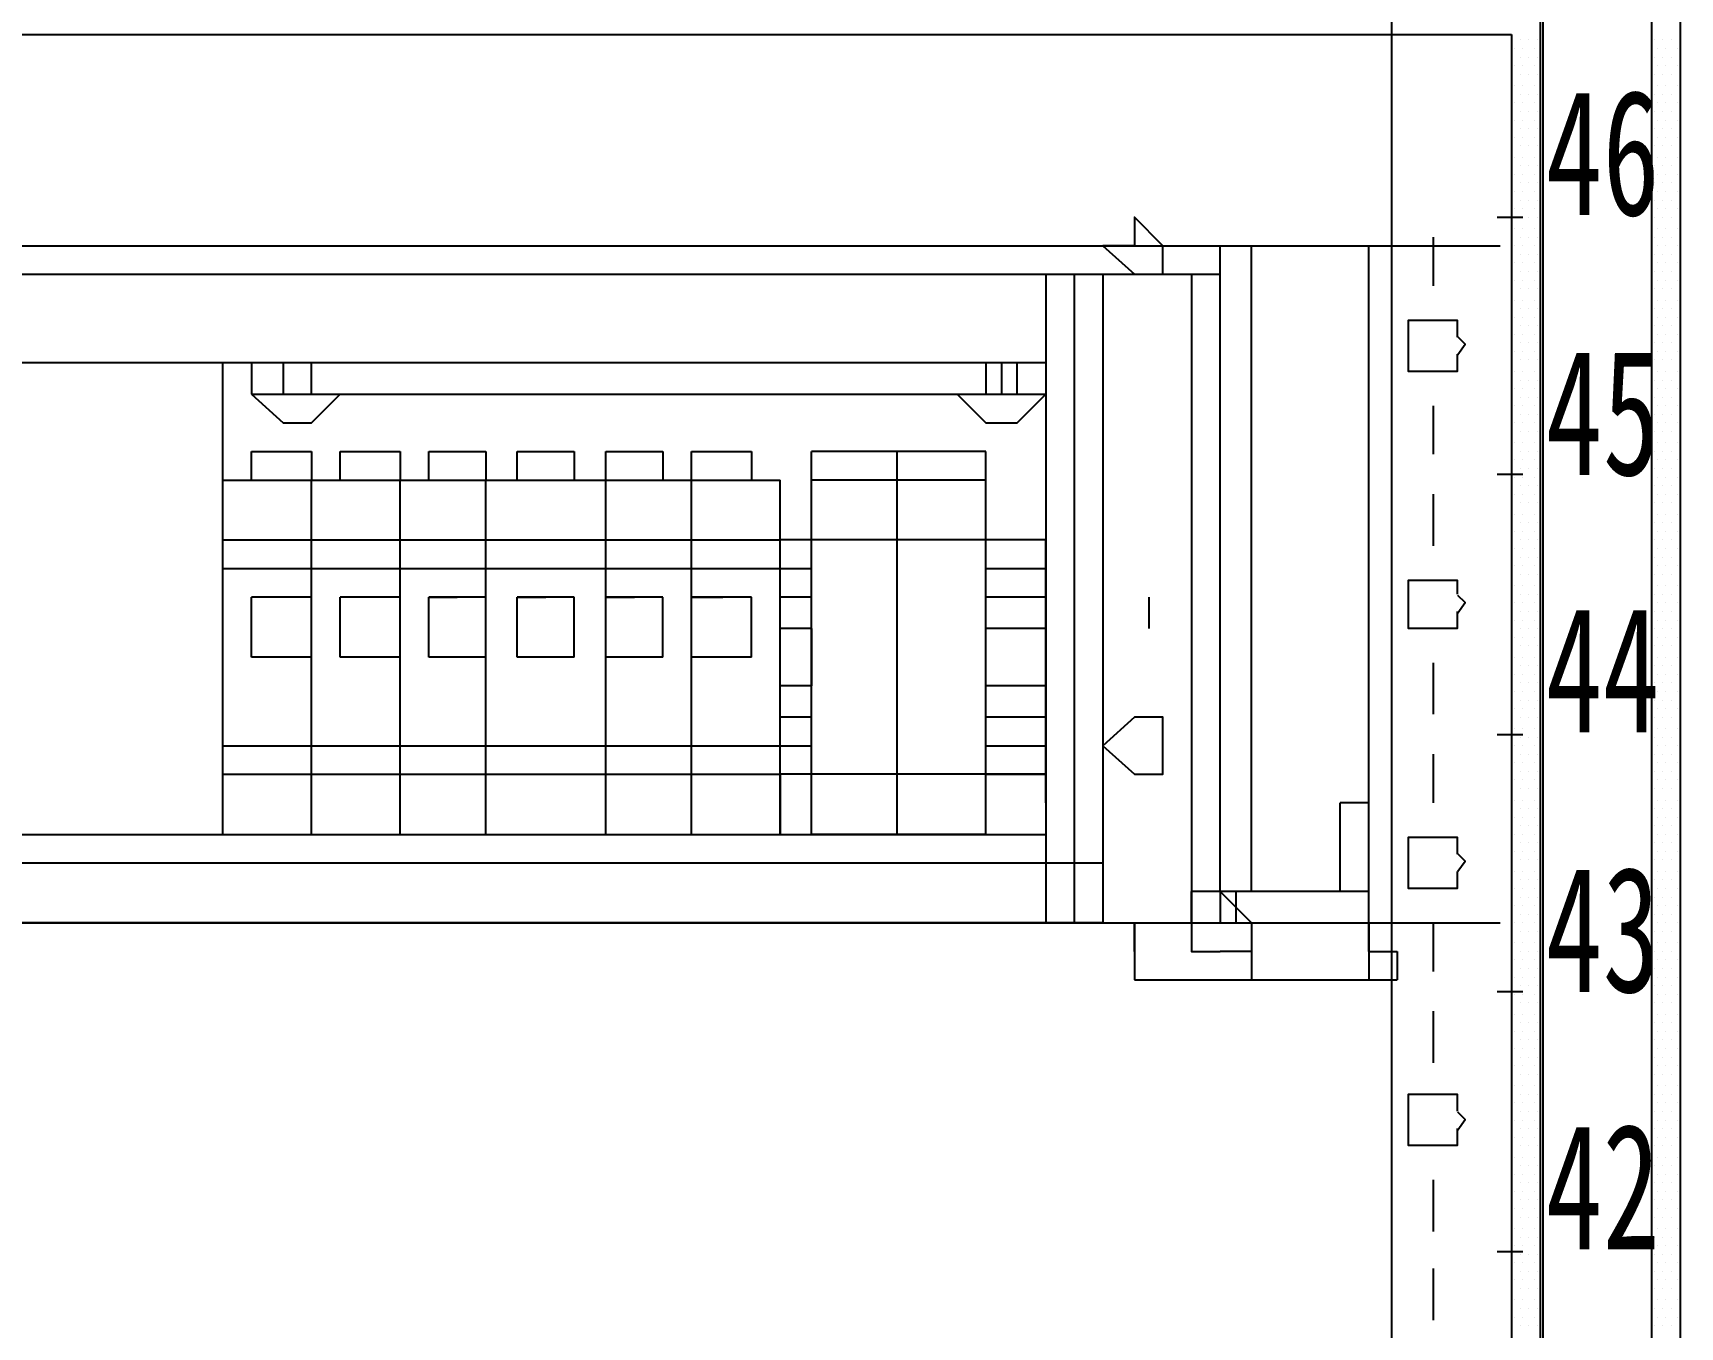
# Model space of a CAD drawing. Header units: metres. Extents: x 17 to 1264, y 17 to 859.
# Drawn here: x 211 to 294, y 673.7 to 738.9 of the extents above; entities that cross this region are included whole.
import ezdxf

# ---------------------------------------------------------------- set-up
doc = ezdxf.new("R2010")
doc.units = ezdxf.units.M
for name, color, linetype in [('LINES', 7, 'Continuous'), ('POLYLINES', 4, 'Continuous'), ('RECTS', 7, 'Continuous'), ('TEXTS', 3, 'Continuous')]:
    doc.layers.add(name, color=color, linetype=linetype)

msp = doc.modelspace()

# ---------------------------------------------------------------- linework, layer by layer
at = {"layer": 'LINES'}
for p, q in [((132.47, 738.86), (279.21, 738.86)), ((285.69, 738.14), (285.69, 738.14)), ((285.98, 738.58), (285.98, 738.58)), ((286.12, 738.14), (286.12, 738.14)), ((286.41, 738.58), (286.41, 738.58)), ((286.7, 738.14), (286.7, 738.14)), ((286.84, 738.58), (286.84, 738.58)), ((292.75, 738.58), (292.75, 738.58)), ((292.89, 738.14), (292.89, 738.14)), ((293.18, 738.58), (293.18, 738.58)), ((293.32, 738.14), (293.32, 738.14)), ((293.61, 738.58), (293.61, 738.58)), ((293.9, 738.14), (293.9, 738.14)), ((285.69, 737.28), (285.69, 737.28)), ((285.98, 737.71), (285.98, 737.71)), ((286.12, 737.28), (286.12, 737.28)), ((286.41, 737.71), (286.41, 737.71)), ((286.7, 737.28), (286.7, 737.28)), ((286.84, 737.71), (286.84, 737.71)), ((292.75, 737.71), (292.75, 737.71)), ((292.89, 737.28), (292.89, 737.28)), ((293.18, 737.71), (293.18, 737.71)), ((293.32, 737.28), (293.32, 737.28)), ((293.61, 737.71), (293.61, 737.71)), ((293.9, 737.28), (293.9, 737.28)), ((285.98, 736.85), (285.98, 736.85)), ((286.41, 736.85), (286.41, 736.85)), ((286.84, 736.85), (286.84, 736.85)), ((292.75, 736.85), (292.75, 736.85)), ((293.18, 736.85), (293.18, 736.85)), ((293.61, 736.85), (293.61, 736.85)), ((285.69, 736.27), (285.69, 736.27)), ((285.98, 735.84), (285.98, 735.84)), ((286.12, 736.27), (286.12, 736.27)), ((286.41, 735.84), (286.41, 735.84)), ((286.7, 736.27), (286.7, 736.27)), ((286.84, 735.84), (286.84, 735.84)), ((292.75, 735.84), (292.75, 735.84)), ((292.89, 736.27), (292.89, 736.27)), ((293.18, 735.84), (293.18, 735.84)), ((293.32, 736.27), (293.32, 736.27)), ((293.61, 735.84), (293.61, 735.84)), ((293.9, 736.27), (293.9, 736.27)), ((285.69, 735.41), (285.69, 735.41)), ((285.98, 734.98), (285.98, 734.98)), ((286.12, 735.41), (286.12, 735.41)), ((286.41, 734.98), (286.41, 734.98)), ((286.7, 735.41), (286.7, 735.41)), ((286.84, 734.98), (286.84, 734.98)), ((292.75, 734.98), (292.75, 734.98)), ((292.89, 735.41), (292.89, 735.41)), ((293.18, 734.98), (293.18, 734.98)), ((293.32, 735.41), (293.32, 735.41)), ((293.61, 734.98), (293.61, 734.98)), ((293.9, 735.41), (293.9, 735.41)), ((285.69, 734.54), (285.69, 734.54)), ((285.98, 734.11), (285.98, 734.11)), ((286.12, 734.54), (286.12, 734.54)), ((286.41, 734.11), (286.41, 734.11)), ((286.7, 734.54), (286.7, 734.54)), ((286.84, 734.11), (286.84, 734.11)), ((292.75, 734.11), (292.75, 734.11)), ((292.89, 734.54), (292.89, 734.54)), ((293.18, 734.11), (293.18, 734.11)), ((293.32, 734.54), (293.32, 734.54)), ((293.61, 734.11), (293.61, 734.11)), ((293.9, 734.54), (293.9, 734.54)), ((285.69, 733.68), (285.69, 733.68)), ((285.98, 733.25), (285.98, 733.25)), ((286.12, 733.68), (286.12, 733.68)), ((286.41, 733.25), (286.41, 733.25)), ((286.7, 733.68), (286.7, 733.68)), ((286.84, 733.25), (286.84, 733.25)), ((292.75, 733.25), (292.75, 733.25)), ((292.89, 733.68), (292.89, 733.68)), ((293.18, 733.25), (293.18, 733.25)), ((293.32, 733.68), (293.32, 733.68)), ((293.61, 733.25), (293.61, 733.25)), ((293.9, 733.68), (293.9, 733.68)), ((285.69, 732.67), (285.69, 732.67)), ((285.98, 732.24), (285.98, 732.24)), ((286.12, 732.67), (286.12, 732.67)), ((286.41, 732.24), (286.41, 732.24)), ((286.7, 732.67), (286.7, 732.67)), ((286.84, 732.24), (286.84, 732.24)), ((292.75, 732.24), (292.75, 732.24)), ((292.89, 732.67), (292.89, 732.67)), ((293.18, 732.24), (293.18, 732.24)), ((293.32, 732.67), (293.32, 732.67)), ((293.61, 732.24), (293.61, 732.24)), ((293.9, 732.67), (293.9, 732.67)), ((285.69, 731.81), (285.69, 731.81)), ((285.98, 731.38), (285.98, 731.38)), ((286.12, 731.81), (286.12, 731.81)), ((286.41, 731.38), (286.41, 731.38)), ((286.7, 731.81), (286.7, 731.81)), ((286.84, 731.38), (286.84, 731.38)), ((292.75, 731.38), (292.75, 731.38)), ((292.89, 731.81), (292.89, 731.81)), ((293.18, 731.38), (293.18, 731.38)), ((293.32, 731.81), (293.32, 731.81)), ((293.61, 731.38), (293.61, 731.38)), ((293.9, 731.81), (293.9, 731.81)), ((285.69, 730.94), (285.69, 730.94)), ((286.12, 730.94), (286.12, 730.94)), ((286.7, 730.94), (286.7, 730.94)), ((292.89, 730.94), (292.89, 730.94)), ((293.32, 730.94), (293.32, 730.94)), ((293.9, 730.94), (293.9, 730.94)), ((285.69, 730.08), (285.69, 730.08)), ((285.98, 730.51), (285.98, 730.51)), ((286.12, 730.08), (286.12, 730.08)), ((286.41, 730.51), (286.41, 730.51)), ((286.7, 730.08), (286.7, 730.08)), ((286.84, 730.51), (286.84, 730.51)), ((292.75, 730.51), (292.75, 730.51)), ((292.89, 730.08), (292.89, 730.08)), ((293.18, 730.51), (293.18, 730.51)), ((293.32, 730.08), (293.32, 730.08)), ((293.61, 730.51), (293.61, 730.51)), ((293.9, 730.08), (293.9, 730.08)), ((284.83, 729.65), (286.12, 729.65)), ((285.69, 729.07), (285.69, 729.07)), ((285.98, 729.65), (285.98, 729.65)), ((286.12, 729.07), (286.12, 729.07)), ((286.41, 729.65), (286.41, 729.65)), ((286.7, 729.07), (286.7, 729.07)), ((286.84, 729.65), (286.84, 729.65)), ((292.75, 729.65), (292.75, 729.65)), ((292.89, 729.07), (292.89, 729.07)), ((293.18, 729.65), (293.18, 729.65)), ((293.32, 729.07), (293.32, 729.07)), ((293.61, 729.65), (293.61, 729.65)), ((293.9, 729.07), (293.9, 729.07)), ((132.91, 728.21), (284.97, 728.21)), ((133.34, 728.21), (284.25, 728.21)), ((270.86, 695.66), (270.86, 728.21)), ((272.44, 695.66), (272.44, 728.21)), ((278.35, 692.64), (278.35, 728.21)), ((281.59, 728.64), (281.59, 726.19)), ((285.69, 728.21), (285.69, 728.21)), ((285.98, 728.64), (285.98, 728.64)), ((286.12, 728.21), (286.12, 728.21)), ((286.41, 728.64), (286.41, 728.64)), ((286.7, 728.21), (286.7, 728.21)), ((286.84, 728.64), (286.84, 728.64)), ((292.75, 728.64), (292.75, 728.64)), ((292.89, 728.21), (292.89, 728.21)), ((293.18, 728.64), (293.18, 728.64)), ((293.32, 728.21), (293.32, 728.21)), ((293.61, 728.64), (293.61, 728.64)), ((293.9, 728.21), (293.9, 728.21)), ((285.69, 727.34), (285.69, 727.34)), ((285.98, 727.78), (285.98, 727.78)), ((286.12, 727.34), (286.12, 727.34)), ((286.41, 727.78), (286.41, 727.78)), ((286.7, 727.34), (286.7, 727.34)), ((286.84, 727.78), (286.84, 727.78)), ((292.75, 727.78), (292.75, 727.78)), ((292.89, 727.34), (292.89, 727.34)), ((293.18, 727.78), (293.18, 727.78)), ((293.32, 727.34), (293.32, 727.34)), ((293.61, 727.78), (293.61, 727.78)), ((293.9, 727.34), (293.9, 727.34)), ((146.59, 726.77), (269.42, 726.77)), ((148.03, 726.77), (269.42, 726.77)), ((262.07, 726.77), (262.07, 694.08)), ((263.51, 726.77), (263.51, 694.08)), ((264.95, 726.77), (270.86, 726.77)), ((264.95, 726.77), (264.95, 694.08)), ((269.42, 726.77), (269.42, 694.08)), ((285.69, 726.48), (285.69, 726.48)), ((285.98, 726.91), (285.98, 726.91)), ((286.12, 726.48), (286.12, 726.48)), ((286.41, 726.91), (286.41, 726.91)), ((286.7, 726.48), (286.7, 726.48)), ((286.84, 726.91), (286.84, 726.91)), ((292.75, 726.91), (292.75, 726.91)), ((292.89, 726.48), (292.89, 726.48)), ((293.18, 726.91), (293.18, 726.91)), ((293.32, 726.48), (293.32, 726.48)), ((293.61, 726.91), (293.61, 726.91)), ((293.9, 726.48), (293.9, 726.48)), ((285.98, 726.05), (285.98, 726.05)), ((286.41, 726.05), (286.41, 726.05)), ((286.84, 726.05), (286.84, 726.05)), ((292.75, 726.05), (292.75, 726.05)), ((293.18, 726.05), (293.18, 726.05)), ((293.61, 726.05), (293.61, 726.05)), ((285.69, 725.47), (285.69, 725.47)), ((285.98, 725.04), (285.98, 725.04)), ((286.12, 725.47), (286.12, 725.47)), ((286.41, 725.04), (286.41, 725.04)), ((286.7, 725.47), (286.7, 725.47)), ((286.84, 725.04), (286.84, 725.04)), ((292.75, 725.04), (292.75, 725.04)), ((292.89, 725.47), (292.89, 725.47)), ((293.18, 725.04), (293.18, 725.04)), ((293.32, 725.47), (293.32, 725.47)), ((293.61, 725.04), (293.61, 725.04)), ((293.9, 725.47), (293.9, 725.47)), ((285.69, 724.61), (285.69, 724.61)), ((285.98, 724.18), (285.98, 724.18)), ((286.12, 724.61), (286.12, 724.61)), ((286.41, 724.18), (286.41, 724.18)), ((286.7, 724.61), (286.7, 724.61)), ((286.84, 724.18), (286.84, 724.18)), ((292.75, 724.18), (292.75, 724.18)), ((292.89, 724.61), (292.89, 724.61)), ((293.18, 724.18), (293.18, 724.18)), ((293.32, 724.61), (293.32, 724.61)), ((293.61, 724.18), (293.61, 724.18)), ((293.9, 724.61), (293.9, 724.61)), ((285.69, 723.74), (285.69, 723.74)), ((285.98, 723.31), (285.98, 723.31)), ((286.12, 723.74), (286.12, 723.74)), ((286.41, 723.31), (286.41, 723.31)), ((286.7, 723.74), (286.7, 723.74)), ((286.84, 723.31), (286.84, 723.31)), ((292.75, 723.31), (292.75, 723.31)), ((292.89, 723.74), (292.89, 723.74)), ((293.18, 723.31), (293.18, 723.31)), ((293.32, 723.74), (293.32, 723.74)), ((293.61, 723.31), (293.61, 723.31)), ((293.9, 723.74), (293.9, 723.74)), ((262.07, 722.3), (152.49, 722.3)), ((220.6, 698.54), (220.6, 722.3)), ((222.04, 722.3), (222.04, 720.72)), ((259.84, 722.3), (259.84, 720.72)), ((262.07, 722.3), (262.07, 720.72)), ((285.69, 722.88), (285.69, 722.88)), ((285.98, 722.45), (285.98, 722.45)), ((286.12, 722.88), (286.12, 722.88)), ((286.41, 722.45), (286.41, 722.45)), ((286.7, 722.88), (286.7, 722.88)), ((286.84, 722.45), (286.84, 722.45)), ((292.75, 722.45), (292.75, 722.45)), ((292.89, 722.88), (292.89, 722.88)), ((293.18, 722.45), (293.18, 722.45)), ((293.32, 722.88), (293.32, 722.88)), ((293.61, 722.45), (293.61, 722.45)), ((293.9, 722.88), (293.9, 722.88)), ((285.69, 721.87), (285.69, 721.87)), ((285.98, 721.44), (285.98, 721.44)), ((286.12, 721.87), (286.12, 721.87)), ((286.41, 721.44), (286.41, 721.44)), ((286.7, 721.87), (286.7, 721.87)), ((286.84, 721.44), (286.84, 721.44)), ((292.75, 721.44), (292.75, 721.44)), ((292.89, 721.87), (292.89, 721.87)), ((293.18, 721.44), (293.18, 721.44)), ((293.32, 721.87), (293.32, 721.87)), ((293.61, 721.44), (293.61, 721.44)), ((293.9, 721.87), (293.9, 721.87)), ((222.04, 720.72), (262.07, 720.72)), ((285.69, 721.01), (285.69, 721.01)), ((285.98, 720.58), (285.98, 720.58)), ((286.12, 721.01), (286.12, 721.01)), ((286.41, 720.58), (286.41, 720.58)), ((286.7, 721.01), (286.7, 721.01)), ((286.84, 720.58), (286.84, 720.58)), ((292.75, 720.58), (292.75, 720.58)), ((292.89, 721.01), (292.89, 721.01)), ((293.18, 720.58), (293.18, 720.58)), ((293.32, 721.01), (293.32, 721.01)), ((293.61, 720.58), (293.61, 720.58)), ((293.9, 721.01), (293.9, 721.01)), ((281.59, 720.14), (281.59, 717.7)), ((285.69, 720.14), (285.69, 720.14)), ((286.12, 720.14), (286.12, 720.14)), ((286.7, 720.14), (286.7, 720.14)), ((292.89, 720.14), (292.89, 720.14)), ((293.32, 720.14), (293.32, 720.14)), ((293.9, 720.14), (293.9, 720.14)), ((285.69, 719.28), (285.69, 719.28)), ((285.98, 719.71), (285.98, 719.71)), ((286.12, 719.28), (286.12, 719.28)), ((286.41, 719.71), (286.41, 719.71)), ((286.7, 719.28), (286.7, 719.28)), ((286.84, 719.71), (286.84, 719.71)), ((292.75, 719.71), (292.75, 719.71)), ((292.89, 719.28), (292.89, 719.28)), ((293.18, 719.71), (293.18, 719.71)), ((293.32, 719.28), (293.32, 719.28)), ((293.61, 719.71), (293.61, 719.71)), ((293.9, 719.28), (293.9, 719.28)), ((285.69, 718.27), (285.69, 718.27)), ((285.98, 718.85), (285.98, 718.85)), ((286.12, 718.27), (286.12, 718.27)), ((286.41, 718.85), (286.41, 718.85)), ((286.7, 718.27), (286.7, 718.27)), ((286.84, 718.85), (286.84, 718.85)), ((292.75, 718.85), (292.75, 718.85)), ((292.89, 718.27), (292.89, 718.27)), ((293.18, 718.85), (293.18, 718.85)), ((293.32, 718.27), (293.32, 718.27)), ((293.61, 718.85), (293.61, 718.85)), ((293.9, 718.27), (293.9, 718.27)), ((222.04, 717.84), (225.07, 717.84)), ((222.04, 717.84), (222.04, 717.84)), ((222.04, 716.4), (222.04, 717.84)), ((225.07, 717.84), (225.07, 717.84)), ((225.07, 717.84), (225.07, 716.4)), ((226.51, 717.84), (229.53, 717.84)), ((226.51, 717.84), (226.51, 717.84)), ((226.51, 716.4), (226.51, 717.84)), ((229.53, 717.84), (229.53, 717.84)), ((229.53, 717.84), (229.53, 716.4)), ((230.97, 717.84), (230.97, 717.84)), ((230.97, 716.4), (230.97, 717.84)), ((230.97, 717.84), (233.85, 717.84)), ((233.85, 717.84), (233.85, 717.84)), ((233.85, 717.84), (233.85, 716.4)), ((235.43, 717.84), (235.43, 717.84)), ((235.43, 716.4), (235.43, 717.84)), ((235.43, 717.84), (238.31, 717.84)), ((238.31, 717.84), (238.31, 717.84)), ((238.31, 717.84), (238.31, 716.4)), ((239.9, 717.84), (242.78, 717.84)), ((239.9, 717.84), (239.9, 717.84)), ((239.9, 716.4), (239.9, 717.84)), ((242.78, 717.84), (242.78, 717.84)), ((242.78, 717.84), (242.78, 716.4)), ((244.22, 717.84), (244.22, 717.84)), ((244.22, 716.4), (244.22, 717.84)), ((244.22, 717.84), (247.24, 717.84)), ((247.24, 717.84), (247.24, 717.84)), ((247.24, 717.84), (247.24, 716.4)), ((259.05, 717.84), (250.27, 717.84)), ((250.27, 698.54), (250.27, 717.84)), ((254.59, 698.54), (254.59, 717.84)), ((259.05, 698.54), (259.05, 717.84)), ((285.69, 717.41), (285.69, 717.41)), ((285.98, 717.84), (285.98, 717.84)), ((286.12, 717.41), (286.12, 717.41)), ((286.41, 717.84), (286.41, 717.84)), ((286.7, 717.41), (286.7, 717.41)), ((286.84, 717.84), (286.84, 717.84)), ((292.75, 717.84), (292.75, 717.84)), ((292.89, 717.41), (292.89, 717.41)), ((293.18, 717.84), (293.18, 717.84)), ((293.32, 717.41), (293.32, 717.41)), ((293.61, 717.84), (293.61, 717.84)), ((293.9, 717.41), (293.9, 717.41)), ((284.83, 716.69), (286.12, 716.69)), ((285.69, 716.54), (285.69, 716.54)), ((285.98, 716.98), (285.98, 716.98)), ((286.12, 716.54), (286.12, 716.54)), ((286.41, 716.98), (286.41, 716.98)), ((286.7, 716.54), (286.7, 716.54)), ((286.84, 716.98), (286.84, 716.98)), ((292.75, 716.98), (292.75, 716.98)), ((292.89, 716.54), (292.89, 716.54)), ((293.18, 716.98), (293.18, 716.98)), ((293.32, 716.54), (293.32, 716.54)), ((293.61, 716.98), (293.61, 716.98)), ((293.9, 716.54), (293.9, 716.54)), ((220.6, 716.4), (248.68, 716.4)), ((225.07, 698.54), (225.07, 716.4)), ((229.53, 698.54), (229.53, 716.4)), ((233.85, 698.54), (233.85, 716.4)), ((239.9, 698.54), (239.9, 716.4)), ((244.22, 698.54), (244.22, 716.4)), ((248.68, 698.54), (248.68, 716.4)), ((259.05, 716.4), (250.27, 716.4)), ((281.59, 715.68), (281.59, 713.09)), ((285.69, 715.68), (285.69, 715.68)), ((285.98, 716.11), (285.98, 716.11)), ((286.12, 715.68), (286.12, 715.68)), ((286.41, 716.11), (286.41, 716.11)), ((286.7, 715.68), (286.7, 715.68)), ((286.84, 716.11), (286.84, 716.11)), ((292.75, 716.11), (292.75, 716.11)), ((292.89, 715.68), (292.89, 715.68)), ((293.18, 716.11), (293.18, 716.11)), ((293.32, 715.68), (293.32, 715.68)), ((293.61, 716.11), (293.61, 716.11)), ((293.9, 715.68), (293.9, 715.68)), ((285.98, 715.25), (285.98, 715.25)), ((286.41, 715.25), (286.41, 715.25)), ((286.84, 715.25), (286.84, 715.25)), ((292.75, 715.25), (292.75, 715.25)), ((293.18, 715.25), (293.18, 715.25)), ((293.61, 715.25), (293.61, 715.25)), ((285.69, 714.67), (285.69, 714.67)), ((285.98, 714.24), (285.98, 714.24)), ((286.12, 714.67), (286.12, 714.67)), ((286.41, 714.24), (286.41, 714.24)), ((286.7, 714.67), (286.7, 714.67)), ((286.84, 714.24), (286.84, 714.24)), ((292.75, 714.24), (292.75, 714.24)), ((292.89, 714.67), (292.89, 714.67)), ((293.18, 714.24), (293.18, 714.24)), ((293.32, 714.67), (293.32, 714.67)), ((293.61, 714.24), (293.61, 714.24)), ((293.9, 714.67), (293.9, 714.67)), ((220.6, 713.38), (248.68, 713.38)), ((250.27, 713.38), (248.68, 713.38)), ((259.05, 713.38), (250.27, 713.38)), ((262.07, 713.38), (259.05, 713.38)), ((262.07, 701.57), (262.07, 713.38)), ((285.69, 713.81), (285.69, 713.81)), ((285.98, 713.38), (285.98, 713.38)), ((286.12, 713.81), (286.12, 713.81)), ((286.41, 713.38), (286.41, 713.38)), ((286.7, 713.81), (286.7, 713.81)), ((286.84, 713.38), (286.84, 713.38)), ((292.75, 713.38), (292.75, 713.38)), ((292.89, 713.81), (292.89, 713.81)), ((293.18, 713.38), (293.18, 713.38)), ((293.32, 713.81), (293.32, 713.81)), ((293.61, 713.38), (293.61, 713.38)), ((293.9, 713.81), (293.9, 713.81)), ((285.69, 712.94), (285.69, 712.94)), ((285.98, 712.51), (285.98, 712.51)), ((286.12, 712.94), (286.12, 712.94)), ((286.41, 712.51), (286.41, 712.51)), ((286.7, 712.94), (286.7, 712.94)), ((286.84, 712.51), (286.84, 712.51)), ((292.75, 712.51), (292.75, 712.51)), ((292.89, 712.94), (292.89, 712.94)), ((293.18, 712.51), (293.18, 712.51)), ((293.32, 712.94), (293.32, 712.94)), ((293.61, 712.51), (293.61, 712.51)), ((293.9, 712.94), (293.9, 712.94)), ((220.6, 711.94), (248.68, 711.94)), ((248.68, 711.94), (250.27, 711.94)), ((259.05, 711.94), (262.07, 711.94)), ((262.07, 711.94), (262.07, 711.94)), ((278.35, 697.1), (278.35, 711.94)), ((278.35, 711.94), (278.35, 711.94)), ((285.69, 712.08), (285.69, 712.08)), ((285.98, 711.65), (285.98, 711.65)), ((286.12, 712.08), (286.12, 712.08)), ((286.41, 711.65), (286.41, 711.65)), ((286.7, 712.08), (286.7, 712.08)), ((286.84, 711.65), (286.84, 711.65)), ((292.75, 711.65), (292.75, 711.65)), ((292.89, 712.08), (292.89, 712.08)), ((293.18, 711.65), (293.18, 711.65)), ((293.32, 712.08), (293.32, 712.08)), ((293.61, 711.65), (293.61, 711.65)), ((293.9, 712.08), (293.9, 712.08)), ((285.69, 711.07), (285.69, 711.07)), ((285.98, 710.64), (285.98, 710.64)), ((286.12, 711.07), (286.12, 711.07)), ((286.41, 710.64), (286.41, 710.64)), ((286.7, 711.07), (286.7, 711.07)), ((286.84, 710.64), (286.84, 710.64)), ((292.75, 710.64), (292.75, 710.64)), ((292.89, 711.07), (292.89, 711.07)), ((293.18, 710.64), (293.18, 710.64)), ((293.32, 711.07), (293.32, 711.07)), ((293.61, 710.64), (293.61, 710.64)), ((293.9, 711.07), (293.9, 711.07)), ((225.07, 710.5), (222.04, 710.5)), ((223.63, 710.5), (222.04, 710.5)), ((222.04, 710.5), (222.04, 710.5)), ((222.04, 707.47), (222.04, 710.5)), ((223.63, 710.5), (223.63, 710.5)), ((225.07, 710.5), (223.63, 710.5)), ((225.07, 707.47), (225.07, 710.5)), ((225.07, 710.5), (225.07, 710.5)), ((226.51, 710.5), (226.51, 710.5)), ((226.51, 707.47), (226.51, 710.5)), ((229.53, 710.5), (226.51, 710.5)), ((227.95, 710.5), (226.51, 710.5)), ((227.95, 710.5), (227.95, 710.5)), ((229.53, 710.5), (227.95, 710.5)), ((229.53, 710.5), (229.53, 710.5)), ((229.53, 707.47), (229.53, 710.5)), ((230.97, 710.5), (232.41, 710.5)), ((230.97, 707.47), (230.97, 710.5)), ((230.97, 710.5), (230.97, 710.5)), ((233.85, 710.5), (230.97, 710.5)), ((232.41, 710.5), (232.41, 710.5)), ((233.85, 710.5), (232.41, 710.5)), ((233.85, 707.47), (233.85, 710.5)), ((233.85, 710.5), (233.85, 710.5)), ((235.43, 710.5), (235.43, 710.5)), ((235.43, 707.47), (235.43, 710.5)), ((235.43, 710.5), (236.87, 710.5)), ((238.31, 710.5), (235.43, 710.5)), ((236.87, 710.5), (236.87, 710.5)), ((238.31, 710.5), (236.87, 710.5)), ((238.31, 707.47), (238.31, 710.5)), ((238.31, 710.5), (238.31, 710.5)), ((242.78, 710.5), (239.9, 710.5)), ((239.9, 710.5), (241.34, 710.5)), ((239.9, 707.47), (239.9, 710.5)), ((239.9, 710.5), (239.9, 710.5)), ((242.78, 710.5), (241.34, 710.5)), ((241.34, 710.5), (241.34, 710.5)), ((242.78, 707.47), (242.78, 710.5)), ((242.78, 710.5), (242.78, 710.5)), ((244.22, 710.5), (245.8, 710.5)), ((244.22, 707.47), (244.22, 710.5)), ((244.22, 710.5), (244.22, 710.5)), ((247.24, 710.5), (244.22, 710.5)), ((245.8, 710.5), (245.8, 710.5)), ((247.24, 710.5), (245.8, 710.5)), ((247.24, 710.5), (247.24, 710.5)), ((247.24, 707.47), (247.24, 710.5)), ((250.27, 710.5), (248.68, 710.5)), ((262.07, 710.5), (259.05, 710.5)), ((262.07, 710.5), (262.07, 710.5)), ((267.26, 710.5), (267.26, 708.91)), ((285.69, 710.21), (285.69, 710.21)), ((285.98, 709.78), (285.98, 709.78)), ((286.12, 710.21), (286.12, 710.21)), ((286.41, 709.78), (286.41, 709.78)), ((286.7, 710.21), (286.7, 710.21)), ((286.84, 709.78), (286.84, 709.78)), ((292.75, 709.78), (292.75, 709.78)), ((292.89, 710.21), (292.89, 710.21)), ((293.18, 709.78), (293.18, 709.78)), ((293.32, 710.21), (293.32, 710.21)), ((293.61, 709.78), (293.61, 709.78)), ((293.9, 710.21), (293.9, 710.21)), ((285.69, 709.34), (285.69, 709.34)), ((286.12, 709.34), (286.12, 709.34)), ((286.7, 709.34), (286.7, 709.34)), ((292.89, 709.34), (292.89, 709.34)), ((293.32, 709.34), (293.32, 709.34)), ((293.9, 709.34), (293.9, 709.34)), ((250.27, 708.91), (248.68, 708.91)), ((250.27, 708.91), (250.27, 706.03)), ((262.07, 708.91), (259.05, 708.91)), ((262.07, 708.91), (262.07, 706.03)), ((285.69, 708.48), (285.69, 708.48)), ((285.98, 708.91), (285.98, 708.91)), ((286.12, 708.48), (286.12, 708.48)), ((286.41, 708.91), (286.41, 708.91)), ((286.7, 708.48), (286.7, 708.48)), ((286.84, 708.91), (286.84, 708.91)), ((292.75, 708.91), (292.75, 708.91)), ((292.89, 708.48), (292.89, 708.48)), ((293.18, 708.91), (293.18, 708.91)), ((293.32, 708.48), (293.32, 708.48)), ((293.61, 708.91), (293.61, 708.91)), ((293.9, 708.48), (293.9, 708.48)), ((225.07, 707.47), (222.04, 707.47)), ((222.04, 707.47), (222.04, 707.47)), ((225.07, 707.47), (225.07, 707.47)), ((229.53, 707.47), (226.51, 707.47)), ((226.51, 707.47), (226.51, 707.47)), ((229.53, 707.47), (229.53, 707.47)), ((233.85, 707.47), (230.97, 707.47)), ((230.97, 707.47), (230.97, 707.47)), ((233.85, 707.47), (233.85, 707.47)), ((238.31, 707.47), (235.43, 707.47)), ((238.31, 707.47), (238.31, 707.47)), ((242.78, 707.47), (239.9, 707.47)), ((239.9, 707.47), (239.9, 707.47)), ((242.78, 707.47), (242.78, 707.47)), ((247.24, 707.47), (244.22, 707.47)), ((244.22, 707.47), (244.22, 707.47)), ((250.27, 707.47), (250.27, 707.47)), ((262.07, 707.47), (262.07, 707.47)), ((285.69, 707.47), (285.69, 707.47)), ((285.98, 708.05), (285.98, 708.05)), ((286.12, 707.47), (286.12, 707.47)), ((286.41, 708.05), (286.41, 708.05)), ((286.7, 707.47), (286.7, 707.47)), ((286.84, 708.05), (286.84, 708.05)), ((292.75, 708.05), (292.75, 708.05)), ((292.89, 707.47), (292.89, 707.47)), ((293.18, 708.05), (293.18, 708.05)), ((293.32, 707.47), (293.32, 707.47)), ((293.61, 708.05), (293.61, 708.05)), ((293.9, 707.47), (293.9, 707.47)), ((281.59, 707.18), (281.59, 704.59)), ((285.69, 706.61), (285.69, 706.61)), ((285.98, 707.04), (285.98, 707.04)), ((286.12, 706.61), (286.12, 706.61)), ((286.41, 707.04), (286.41, 707.04)), ((286.7, 706.61), (286.7, 706.61)), ((286.84, 707.04), (286.84, 707.04)), ((292.75, 707.04), (292.75, 707.04)), ((292.89, 706.61), (292.89, 706.61)), ((293.18, 707.04), (293.18, 707.04)), ((293.32, 706.61), (293.32, 706.61)), ((293.61, 707.04), (293.61, 707.04)), ((293.9, 706.61), (293.9, 706.61)), ((250.27, 706.03), (248.68, 706.03)), ((262.07, 706.03), (259.05, 706.03)), ((285.69, 705.74), (285.69, 705.74)), ((285.98, 706.18), (285.98, 706.18)), ((286.12, 705.74), (286.12, 705.74)), ((286.41, 706.18), (286.41, 706.18)), ((286.7, 705.74), (286.7, 705.74)), ((286.84, 706.18), (286.84, 706.18)), ((292.75, 706.18), (292.75, 706.18)), ((292.89, 705.74), (292.89, 705.74)), ((293.18, 706.18), (293.18, 706.18)), ((293.32, 705.74), (293.32, 705.74)), ((293.61, 706.18), (293.61, 706.18)), ((293.9, 705.74), (293.9, 705.74)), ((285.69, 704.88), (285.69, 704.88)), ((285.98, 705.31), (285.98, 705.31)), ((286.12, 704.88), (286.12, 704.88)), ((286.41, 705.31), (286.41, 705.31)), ((286.7, 704.88), (286.7, 704.88)), ((286.84, 705.31), (286.84, 705.31)), ((292.75, 705.31), (292.75, 705.31)), ((292.89, 704.88), (292.89, 704.88)), ((293.18, 705.31), (293.18, 705.31)), ((293.32, 704.88), (293.32, 704.88)), ((293.61, 705.31), (293.61, 705.31)), ((293.9, 704.88), (293.9, 704.88)), ((250.27, 704.45), (248.68, 704.45)), ((262.07, 704.45), (259.05, 704.45)), ((262.07, 704.45), (262.07, 704.45)), ((285.98, 704.45), (285.98, 704.45)), ((286.41, 704.45), (286.41, 704.45)), ((286.84, 704.45), (286.84, 704.45)), ((292.75, 704.45), (292.75, 704.45)), ((293.18, 704.45), (293.18, 704.45)), ((293.61, 704.45), (293.61, 704.45)), ((284.83, 703.58), (286.12, 703.58)), ((285.69, 703.87), (285.69, 703.87)), ((285.98, 703.44), (285.98, 703.44)), ((286.12, 703.87), (286.12, 703.87)), ((286.41, 703.44), (286.41, 703.44)), ((286.7, 703.87), (286.7, 703.87)), ((286.84, 703.44), (286.84, 703.44)), ((292.75, 703.44), (292.75, 703.44)), ((292.89, 703.87), (292.89, 703.87)), ((293.18, 703.44), (293.18, 703.44)), ((293.32, 703.87), (293.32, 703.87)), ((293.61, 703.44), (293.61, 703.44)), ((293.9, 703.87), (293.9, 703.87)), ((220.6, 703.01), (248.68, 703.01)), ((248.68, 703.01), (250.27, 703.01)), ((259.05, 703.01), (262.07, 703.01)), ((262.07, 703.01), (262.07, 703.01)), ((281.59, 702.58), (281.59, 700.13)), ((285.69, 703.01), (285.69, 703.01)), ((285.98, 702.58), (285.98, 702.58)), ((286.12, 703.01), (286.12, 703.01)), ((286.41, 702.58), (286.41, 702.58)), ((286.7, 703.01), (286.7, 703.01)), ((286.84, 702.58), (286.84, 702.58)), ((292.75, 702.58), (292.75, 702.58)), ((292.89, 703.01), (292.89, 703.01)), ((293.18, 702.58), (293.18, 702.58)), ((293.32, 703.01), (293.32, 703.01)), ((293.61, 702.58), (293.61, 702.58)), ((293.9, 703.01), (293.9, 703.01)), ((220.6, 701.57), (248.68, 701.57)), ((248.68, 701.57), (248.68, 701.57)), ((248.68, 701.57), (248.68, 698.54)), ((250.27, 701.57), (248.68, 701.57)), ((259.05, 701.57), (250.27, 701.57)), ((250.27, 698.54), (250.27, 701.57)), ((250.27, 701.57), (250.27, 701.57)), ((262.07, 701.57), (259.05, 701.57)), ((262.07, 700.13), (262.07, 701.57)), ((262.07, 701.57), (262.07, 701.57)), ((285.69, 702.14), (285.69, 702.14)), ((285.98, 701.71), (285.98, 701.71)), ((286.12, 702.14), (286.12, 702.14)), ((286.41, 701.71), (286.41, 701.71)), ((286.7, 702.14), (286.7, 702.14)), ((286.84, 701.71), (286.84, 701.71)), ((292.75, 701.71), (292.75, 701.71)), ((292.89, 702.14), (292.89, 702.14)), ((293.18, 701.71), (293.18, 701.71)), ((293.32, 702.14), (293.32, 702.14)), ((293.61, 701.71), (293.61, 701.71)), ((293.9, 702.14), (293.9, 702.14)), ((285.69, 701.28), (285.69, 701.28)), ((285.98, 700.85), (285.98, 700.85)), ((286.12, 701.28), (286.12, 701.28)), ((286.41, 700.85), (286.41, 700.85)), ((286.7, 701.28), (286.7, 701.28)), ((286.84, 700.85), (286.84, 700.85)), ((292.75, 700.85), (292.75, 700.85)), ((292.89, 701.28), (292.89, 701.28)), ((293.18, 700.85), (293.18, 700.85)), ((293.32, 701.28), (293.32, 701.28)), ((293.61, 700.85), (293.61, 700.85)), ((293.9, 701.28), (293.9, 701.28)), ((262.07, 700.13), (262.07, 700.13)), ((276.91, 695.66), (276.91, 700.13)), ((278.35, 700.13), (276.91, 700.13)), ((285.69, 700.27), (285.69, 700.27)), ((285.98, 699.84), (285.98, 699.84)), ((286.12, 700.27), (286.12, 700.27)), ((286.41, 699.84), (286.41, 699.84)), ((286.7, 700.27), (286.7, 700.27)), ((286.84, 699.84), (286.84, 699.84)), ((292.75, 699.84), (292.75, 699.84)), ((292.89, 700.27), (292.89, 700.27)), ((293.18, 699.84), (293.18, 699.84)), ((293.32, 700.27), (293.32, 700.27)), ((293.61, 699.84), (293.61, 699.84)), ((293.9, 700.27), (293.9, 700.27)), ((285.69, 699.41), (285.69, 699.41)), ((286.12, 699.41), (286.12, 699.41)), ((286.7, 699.41), (286.7, 699.41)), ((292.89, 699.41), (292.89, 699.41)), ((293.32, 699.41), (293.32, 699.41)), ((293.9, 699.41), (293.9, 699.41)), ((152.49, 698.54), (262.07, 698.54)), ((220.6, 698.54), (248.68, 698.54)), ((259.05, 698.54), (250.27, 698.54)), ((285.69, 698.54), (285.69, 698.54)), ((285.98, 698.98), (285.98, 698.98)), ((286.12, 698.54), (286.12, 698.54)), ((286.41, 698.98), (286.41, 698.98)), ((286.7, 698.54), (286.7, 698.54)), ((286.84, 698.98), (286.84, 698.98)), ((292.75, 698.98), (292.75, 698.98)), ((292.89, 698.54), (292.89, 698.54)), ((293.18, 698.98), (293.18, 698.98)), ((293.32, 698.54), (293.32, 698.54)), ((293.61, 698.98), (293.61, 698.98)), ((293.9, 698.54), (293.9, 698.54)), ((285.69, 697.68), (285.69, 697.68)), ((285.98, 698.11), (285.98, 698.11)), ((286.12, 697.68), (286.12, 697.68)), ((286.41, 698.11), (286.41, 698.11)), ((286.7, 697.68), (286.7, 697.68)), ((286.84, 698.11), (286.84, 698.11)), ((292.75, 698.11), (292.75, 698.11)), ((292.89, 697.68), (292.89, 697.68)), ((293.18, 698.11), (293.18, 698.11)), ((293.32, 697.68), (293.32, 697.68)), ((293.61, 698.11), (293.61, 698.11)), ((293.9, 697.68), (293.9, 697.68)), ((151.05, 697.1), (264.95, 697.1)), ((278.35, 697.1), (278.35, 697.1)), ((285.69, 696.67), (285.69, 696.67)), ((285.98, 697.25), (285.98, 697.25)), ((286.12, 696.67), (286.12, 696.67)), ((286.41, 697.25), (286.41, 697.25)), ((286.7, 696.67), (286.7, 696.67)), ((286.84, 697.25), (286.84, 697.25)), ((292.75, 697.25), (292.75, 697.25)), ((292.89, 696.67), (292.89, 696.67)), ((293.18, 697.25), (293.18, 697.25)), ((293.32, 696.67), (293.32, 696.67)), ((293.61, 697.25), (293.61, 697.25)), ((293.9, 696.67), (293.9, 696.67)), ((285.69, 695.81), (285.69, 695.81)), ((285.98, 696.24), (285.98, 696.24)), ((286.12, 695.81), (286.12, 695.81)), ((286.41, 696.24), (286.41, 696.24)), ((286.7, 695.81), (286.7, 695.81)), ((286.84, 696.24), (286.84, 696.24)), ((292.75, 696.24), (292.75, 696.24)), ((292.89, 695.81), (292.89, 695.81)), ((293.18, 696.24), (293.18, 696.24)), ((293.32, 695.81), (293.32, 695.81)), ((293.61, 696.24), (293.61, 696.24)), ((293.9, 695.81), (293.9, 695.81)), ((270.86, 695.66), (269.42, 695.66)), ((269.42, 694.08), (269.42, 695.66)), ((278.35, 695.66), (270.86, 695.66)), ((271.65, 695.66), (271.65, 694.08)), ((285.69, 694.94), (285.69, 694.94)), ((285.98, 695.38), (285.98, 695.38)), ((286.12, 694.94), (286.12, 694.94)), ((286.41, 695.38), (286.41, 695.38)), ((286.7, 694.94), (286.7, 694.94)), ((286.84, 695.38), (286.84, 695.38)), ((292.75, 695.38), (292.75, 695.38)), ((292.89, 694.94), (292.89, 694.94)), ((293.18, 695.38), (293.18, 695.38)), ((293.32, 694.94), (293.32, 694.94)), ((293.61, 695.38), (293.61, 695.38)), ((293.9, 694.94), (293.9, 694.94)), ((146.59, 694.08), (269.42, 694.08)), ((263.51, 694.08), (152.49, 694.08)), ((259.05, 694.08), (284.97, 694.08)), ((259.05, 694.08), (266.54, 694.08)), ((259.05, 694.08), (259.05, 694.08)), ((264.95, 694.08), (263.51, 694.08)), ((266.54, 692.64), (266.54, 694.08)), ((266.54, 694.08), (266.54, 691.2)), ((272.44, 694.08), (272.44, 691.2)), ((278.35, 694.08), (278.35, 691.2)), ((281.59, 694.08), (281.59, 691.63)), ((285.69, 694.08), (285.69, 694.08)), ((285.98, 694.51), (285.98, 694.51)), ((286.12, 694.08), (286.12, 694.08)), ((286.41, 694.51), (286.41, 694.51)), ((286.7, 694.08), (286.7, 694.08)), ((286.84, 694.51), (286.84, 694.51)), ((292.75, 694.51), (292.75, 694.51)), ((292.89, 694.08), (292.89, 694.08)), ((293.18, 694.51), (293.18, 694.51)), ((293.32, 694.08), (293.32, 694.08)), ((293.61, 694.51), (293.61, 694.51)), ((293.9, 694.08), (293.9, 694.08)), ((285.98, 693.65), (285.98, 693.65)), ((286.41, 693.65), (286.41, 693.65)), ((286.84, 693.65), (286.84, 693.65)), ((292.75, 693.65), (292.75, 693.65)), ((293.18, 693.65), (293.18, 693.65)), ((293.61, 693.65), (293.61, 693.65)), ((270.86, 692.64), (270.86, 692.64)), ((272.44, 692.64), (270.86, 692.64)), ((272.44, 692.64), (272.44, 692.64)), ((278.35, 692.64), (279.79, 692.64)), ((279.79, 692.64), (279.79, 691.2)), ((285.69, 693.07), (285.69, 693.07)), ((285.98, 692.64), (285.98, 692.64)), ((286.12, 693.07), (286.12, 693.07)), ((286.41, 692.64), (286.41, 692.64)), ((286.7, 693.07), (286.7, 693.07)), ((286.84, 692.64), (286.84, 692.64)), ((292.75, 692.64), (292.75, 692.64)), ((292.89, 693.07), (292.89, 693.07)), ((293.18, 692.64), (293.18, 692.64)), ((293.32, 693.07), (293.32, 693.07)), ((293.61, 692.64), (293.61, 692.64)), ((293.9, 693.07), (293.9, 693.07)), ((285.69, 692.21), (285.69, 692.21)), ((285.98, 691.78), (285.98, 691.78)), ((286.12, 692.21), (286.12, 692.21)), ((286.41, 691.78), (286.41, 691.78)), ((286.7, 692.21), (286.7, 692.21)), ((286.84, 691.78), (286.84, 691.78)), ((292.75, 691.78), (292.75, 691.78)), ((292.89, 692.21), (292.89, 692.21)), ((293.18, 691.78), (293.18, 691.78)), ((293.32, 692.21), (293.32, 692.21)), ((293.61, 691.78), (293.61, 691.78)), ((293.9, 692.21), (293.9, 692.21)), ((266.54, 691.2), (278.35, 691.2)), ((266.54, 691.2), (266.54, 691.2)), ((278.35, 691.2), (279.79, 691.2)), ((285.69, 691.34), (285.69, 691.34)), ((285.98, 690.91), (285.98, 690.91)), ((286.12, 691.34), (286.12, 691.34)), ((286.41, 690.91), (286.41, 690.91)), ((286.7, 691.34), (286.7, 691.34)), ((286.84, 690.91), (286.84, 690.91)), ((292.75, 690.91), (292.75, 690.91)), ((292.89, 691.34), (292.89, 691.34)), ((293.18, 690.91), (293.18, 690.91)), ((293.32, 691.34), (293.32, 691.34)), ((293.61, 690.91), (293.61, 690.91)), ((293.9, 691.34), (293.9, 691.34)), ((284.83, 690.62), (286.12, 690.62)), ((285.69, 690.48), (285.69, 690.48)), ((285.98, 690.05), (285.98, 690.05)), ((286.12, 690.48), (286.12, 690.48)), ((286.41, 690.05), (286.41, 690.05)), ((286.7, 690.48), (286.7, 690.48)), ((286.84, 690.05), (286.84, 690.05)), ((292.75, 690.05), (292.75, 690.05)), ((292.89, 690.48), (292.89, 690.48)), ((293.18, 690.05), (293.18, 690.05)), ((293.32, 690.48), (293.32, 690.48)), ((293.61, 690.05), (293.61, 690.05)), ((293.9, 690.48), (293.9, 690.48)), ((281.59, 689.62), (281.59, 687.02)), ((285.69, 689.47), (285.69, 689.47)), ((285.98, 689.04), (285.98, 689.04)), ((286.12, 689.47), (286.12, 689.47)), ((286.41, 689.04), (286.41, 689.04)), ((286.7, 689.47), (286.7, 689.47)), ((286.84, 689.04), (286.84, 689.04)), ((292.75, 689.04), (292.75, 689.04)), ((292.89, 689.47), (292.89, 689.47)), ((293.18, 689.04), (293.18, 689.04)), ((293.32, 689.47), (293.32, 689.47)), ((293.61, 689.04), (293.61, 689.04)), ((293.9, 689.47), (293.9, 689.47)), ((285.69, 688.61), (285.69, 688.61)), ((286.12, 688.61), (286.12, 688.61)), ((286.7, 688.61), (286.7, 688.61)), ((292.89, 688.61), (292.89, 688.61)), ((293.32, 688.61), (293.32, 688.61)), ((293.9, 688.61), (293.9, 688.61)), ((285.69, 687.74), (285.69, 687.74)), ((285.98, 688.18), (285.98, 688.18)), ((286.12, 687.74), (286.12, 687.74)), ((286.41, 688.18), (286.41, 688.18)), ((286.7, 687.74), (286.7, 687.74)), ((286.84, 688.18), (286.84, 688.18)), ((292.75, 688.18), (292.75, 688.18)), ((292.89, 687.74), (292.89, 687.74)), ((293.18, 688.18), (293.18, 688.18)), ((293.32, 687.74), (293.32, 687.74)), ((293.61, 688.18), (293.61, 688.18)), ((293.9, 687.74), (293.9, 687.74)), ((285.69, 686.88), (285.69, 686.88)), ((285.98, 687.31), (285.98, 687.31)), ((286.12, 686.88), (286.12, 686.88)), ((286.41, 687.31), (286.41, 687.31)), ((286.7, 686.88), (286.7, 686.88)), ((286.84, 687.31), (286.84, 687.31)), ((292.75, 687.31), (292.75, 687.31)), ((292.89, 686.88), (292.89, 686.88)), ((293.18, 687.31), (293.18, 687.31)), ((293.32, 686.88), (293.32, 686.88)), ((293.61, 687.31), (293.61, 687.31)), ((293.9, 686.88), (293.9, 686.88)), ((285.69, 685.87), (285.69, 685.87)), ((285.98, 686.45), (285.98, 686.45)), ((286.12, 685.87), (286.12, 685.87)), ((286.41, 686.45), (286.41, 686.45)), ((286.7, 685.87), (286.7, 685.87)), ((286.84, 686.45), (286.84, 686.45)), ((292.75, 686.45), (292.75, 686.45)), ((292.89, 685.87), (292.89, 685.87)), ((293.18, 686.45), (293.18, 686.45)), ((293.32, 685.87), (293.32, 685.87)), ((293.61, 686.45), (293.61, 686.45)), ((293.9, 685.87), (293.9, 685.87)), ((285.69, 685.01), (285.69, 685.01)), ((285.98, 685.44), (285.98, 685.44)), ((286.12, 685.01), (286.12, 685.01)), ((286.41, 685.44), (286.41, 685.44)), ((286.7, 685.01), (286.7, 685.01)), ((286.84, 685.44), (286.84, 685.44)), ((292.75, 685.44), (292.75, 685.44)), ((292.89, 685.01), (292.89, 685.01)), ((293.18, 685.44), (293.18, 685.44)), ((293.32, 685.01), (293.32, 685.01)), ((293.61, 685.44), (293.61, 685.44)), ((293.9, 685.01), (293.9, 685.01)), ((285.69, 684.14), (285.69, 684.14)), ((285.98, 684.58), (285.98, 684.58)), ((286.12, 684.14), (286.12, 684.14)), ((286.41, 684.58), (286.41, 684.58)), ((286.7, 684.14), (286.7, 684.14)), ((286.84, 684.58), (286.84, 684.58)), ((292.75, 684.58), (292.75, 684.58)), ((292.89, 684.14), (292.89, 684.14)), ((293.18, 684.58), (293.18, 684.58)), ((293.32, 684.14), (293.32, 684.14)), ((293.61, 684.58), (293.61, 684.58)), ((293.9, 684.14), (293.9, 684.14)), ((285.69, 683.28), (285.69, 683.28)), ((285.98, 683.71), (285.98, 683.71)), ((286.12, 683.28), (286.12, 683.28)), ((286.41, 683.71), (286.41, 683.71)), ((286.7, 683.28), (286.7, 683.28)), ((286.84, 683.71), (286.84, 683.71)), ((292.75, 683.71), (292.75, 683.71)), ((292.89, 683.28), (292.89, 683.28)), ((293.18, 683.71), (293.18, 683.71)), ((293.32, 683.28), (293.32, 683.28)), ((293.61, 683.71), (293.61, 683.71)), ((293.9, 683.28), (293.9, 683.28)), ((285.98, 682.85), (285.98, 682.85)), ((286.41, 682.85), (286.41, 682.85)), ((286.84, 682.85), (286.84, 682.85)), ((292.75, 682.85), (292.75, 682.85)), ((293.18, 682.85), (293.18, 682.85)), ((293.61, 682.85), (293.61, 682.85)), ((285.69, 682.27), (285.69, 682.27)), ((285.98, 681.84), (285.98, 681.84)), ((286.12, 682.27), (286.12, 682.27)), ((286.41, 681.84), (286.41, 681.84)), ((286.7, 682.27), (286.7, 682.27)), ((286.84, 681.84), (286.84, 681.84)), ((292.75, 681.84), (292.75, 681.84)), ((292.89, 682.27), (292.89, 682.27)), ((293.18, 681.84), (293.18, 681.84)), ((293.32, 682.27), (293.32, 682.27)), ((293.61, 681.84), (293.61, 681.84)), ((293.9, 682.27), (293.9, 682.27)), ((281.59, 681.12), (281.59, 678.53)), ((285.69, 681.41), (285.69, 681.41)), ((285.98, 680.98), (285.98, 680.98)), ((286.12, 681.41), (286.12, 681.41)), ((286.41, 680.98), (286.41, 680.98)), ((286.7, 681.41), (286.7, 681.41)), ((286.84, 680.98), (286.84, 680.98)), ((292.75, 680.98), (292.75, 680.98)), ((292.89, 681.41), (292.89, 681.41)), ((293.18, 680.98), (293.18, 680.98)), ((293.32, 681.41), (293.32, 681.41)), ((293.61, 680.98), (293.61, 680.98)), ((293.9, 681.41), (293.9, 681.41)), ((285.69, 680.54), (285.69, 680.54)), ((285.98, 680.11), (285.98, 680.11)), ((286.12, 680.54), (286.12, 680.54)), ((286.41, 680.11), (286.41, 680.11)), ((286.7, 680.54), (286.7, 680.54)), ((286.84, 680.11), (286.84, 680.11)), ((292.75, 680.11), (292.75, 680.11)), ((292.89, 680.54), (292.89, 680.54)), ((293.18, 680.11), (293.18, 680.11)), ((293.32, 680.54), (293.32, 680.54)), ((293.61, 680.11), (293.61, 680.11)), ((293.9, 680.54), (293.9, 680.54)), ((285.69, 679.68), (285.69, 679.68)), ((285.98, 679.25), (285.98, 679.25)), ((286.12, 679.68), (286.12, 679.68)), ((286.41, 679.25), (286.41, 679.25)), ((286.7, 679.68), (286.7, 679.68)), ((286.84, 679.25), (286.84, 679.25)), ((292.75, 679.25), (292.75, 679.25)), ((292.89, 679.68), (292.89, 679.68)), ((293.18, 679.25), (293.18, 679.25)), ((293.32, 679.68), (293.32, 679.68)), ((293.61, 679.25), (293.61, 679.25)), ((293.9, 679.68), (293.9, 679.68)), ((285.69, 678.67), (285.69, 678.67)), ((285.98, 678.24), (285.98, 678.24)), ((286.12, 678.67), (286.12, 678.67)), ((286.41, 678.24), (286.41, 678.24)), ((286.7, 678.67), (286.7, 678.67)), ((286.84, 678.24), (286.84, 678.24)), ((292.75, 678.24), (292.75, 678.24)), ((292.89, 678.67), (292.89, 678.67)), ((293.18, 678.24), (293.18, 678.24)), ((293.32, 678.67), (293.32, 678.67)), ((293.61, 678.24), (293.61, 678.24)), ((293.9, 678.67), (293.9, 678.67)), ((284.83, 677.52), (286.12, 677.52)), ((285.69, 677.81), (285.69, 677.81)), ((286.12, 677.81), (286.12, 677.81)), ((286.7, 677.81), (286.7, 677.81)), ((292.89, 677.81), (292.89, 677.81)), ((293.32, 677.81), (293.32, 677.81)), ((293.9, 677.81), (293.9, 677.81)), ((281.59, 676.66), (281.59, 674.06)), ((285.69, 676.94), (285.69, 676.94)), ((285.98, 677.38), (285.98, 677.38)), ((286.12, 676.94), (286.12, 676.94)), ((286.41, 677.38), (286.41, 677.38)), ((286.7, 676.94), (286.7, 676.94)), ((286.84, 677.38), (286.84, 677.38)), ((292.75, 677.38), (292.75, 677.38)), ((292.89, 676.94), (292.89, 676.94)), ((293.18, 677.38), (293.18, 677.38)), ((293.32, 676.94), (293.32, 676.94)), ((293.61, 677.38), (293.61, 677.38)), ((293.9, 676.94), (293.9, 676.94)), ((285.69, 676.08), (285.69, 676.08)), ((285.98, 676.51), (285.98, 676.51)), ((286.12, 676.08), (286.12, 676.08)), ((286.41, 676.51), (286.41, 676.51)), ((286.7, 676.08), (286.7, 676.08)), ((286.84, 676.51), (286.84, 676.51)), ((292.75, 676.51), (292.75, 676.51)), ((292.89, 676.08), (292.89, 676.08)), ((293.18, 676.51), (293.18, 676.51)), ((293.32, 676.08), (293.32, 676.08)), ((293.61, 676.51), (293.61, 676.51)), ((293.9, 676.08), (293.9, 676.08)), ((285.69, 675.07), (285.69, 675.07)), ((285.98, 675.65), (285.98, 675.65)), ((286.12, 675.07), (286.12, 675.07)), ((286.41, 675.65), (286.41, 675.65)), ((286.7, 675.07), (286.7, 675.07)), ((286.84, 675.65), (286.84, 675.65)), ((292.75, 675.65), (292.75, 675.65)), ((292.89, 675.07), (292.89, 675.07)), ((293.18, 675.65), (293.18, 675.65)), ((293.32, 675.07), (293.32, 675.07)), ((293.61, 675.65), (293.61, 675.65)), ((293.9, 675.07), (293.9, 675.07)), ((285.69, 674.21), (285.69, 674.21)), ((285.98, 674.64), (285.98, 674.64)), ((286.12, 674.21), (286.12, 674.21)), ((286.41, 674.64), (286.41, 674.64)), ((286.7, 674.21), (286.7, 674.21)), ((286.84, 674.64), (286.84, 674.64)), ((292.75, 674.64), (292.75, 674.64)), ((292.89, 674.21), (292.89, 674.21)), ((293.18, 674.64), (293.18, 674.64)), ((293.32, 674.21), (293.32, 674.21)), ((293.61, 674.64), (293.61, 674.64)), ((293.9, 674.21), (293.9, 674.21)), ((285.98, 673.78), (285.98, 673.78)), ((286.41, 673.78), (286.41, 673.78)), ((286.84, 673.78), (286.84, 673.78)), ((292.75, 673.78), (292.75, 673.78)), ((293.18, 673.78), (293.18, 673.78)), ((293.61, 673.78), (293.61, 673.78))]:
    msp.add_line(p, q, dxfattribs=at)
at = {"layer": 'POLYLINES'}
for points in [[(279.5, 740.45), (279.5, 596.88), (279.5, 143.57)], [(287.13, 740.45), (287.13, 596.88), (287.13, 143.57)], [(287.13, 740.45), (287.13, 596.88), (287.13, 143.57)], [(267.98, 728.21), (266.54, 729.65), (266.54, 728.21), (264.95, 728.21), (266.54, 726.77), (267.98, 726.77), (267.98, 728.21)], [(282.81, 722.74), (282.81, 721.87), (280.36, 721.87), (280.36, 724.46), (282.81, 724.46), (282.81, 723.6)], [(282.84, 722.73), (283.21, 723.24), (282.84, 723.61)], [(223.63, 722.3), (223.63, 720.72), (225.07, 720.72), (225.07, 722.3)], [(223.63, 722.3), (223.63, 720.72), (225.07, 720.72), (225.07, 722.3)], [(259.05, 722.3), (259.05, 720.72), (260.63, 720.72), (260.63, 722.3)], [(222.04, 720.72), (223.63, 719.28), (225.07, 719.28), (226.51, 720.72)], [(257.61, 720.72), (259.05, 719.28), (260.63, 719.28), (262.07, 720.72)], [(282.81, 709.78), (282.81, 708.91), (280.36, 708.91), (280.36, 711.36), (282.81, 711.36), (282.81, 710.64)], [(282.84, 709.71), (283.21, 710.22), (282.84, 710.58)], [(267.98, 703.01), (267.98, 704.45), (266.54, 704.45), (264.95, 703.01), (266.54, 701.57), (267.98, 701.57), (267.98, 703.01)], [(259.05, 701.57), (262.07, 701.57), (262.07, 698.54)], [(282.81, 696.67), (282.81, 695.81), (280.36, 695.81), (280.36, 698.4), (282.81, 698.4), (282.81, 697.54)], [(282.84, 696.68), (283.21, 697.19), (282.84, 697.56)], [(272.44, 694.08), (270.86, 695.66), (270.86, 694.08), (272.44, 694.08)], [(269.42, 694.08), (269.42, 692.64), (270.86, 692.64)], [(282.81, 683.71), (282.81, 682.85), (280.36, 682.85), (280.36, 685.44), (282.81, 685.44), (282.81, 684.58)], [(282.84, 683.65), (283.21, 684.17), (282.84, 684.53)]]:
    msp.add_lwpolyline(points, dxfattribs=at)
at = {"layer": 'RECTS'}
for points in [[(123.98, 754.7), (294.04, 754.7), (294.04, 131.04), (123.98, 131.04)], [(125.42, 753.26), (292.6, 753.26), (292.6, 132.48), (125.42, 132.48)], [(131.03, 740.45), (286.99, 740.45), (286.99, 142.13), (131.03, 142.13)], [(132.47, 738.86), (285.55, 738.86), (285.55, 143.57), (132.47, 143.57)]]:
    msp.add_lwpolyline(points, dxfattribs=at)

# ---------------------------------------------------------------- texts
at = {"layer": 'TEXTS', "width": 0.666667}
for s, p in [('46', (287.27, 729.75)), ('45', (287.27, 716.65)), ('44', (287.27, 703.69)), ('43', (287.27, 690.59)), ('42', (287.27, 677.63))]:
    msp.add_text(s, height=6.33, dxfattribs=at).set_placement(p)

doc.saveas('drawing.dxf')
